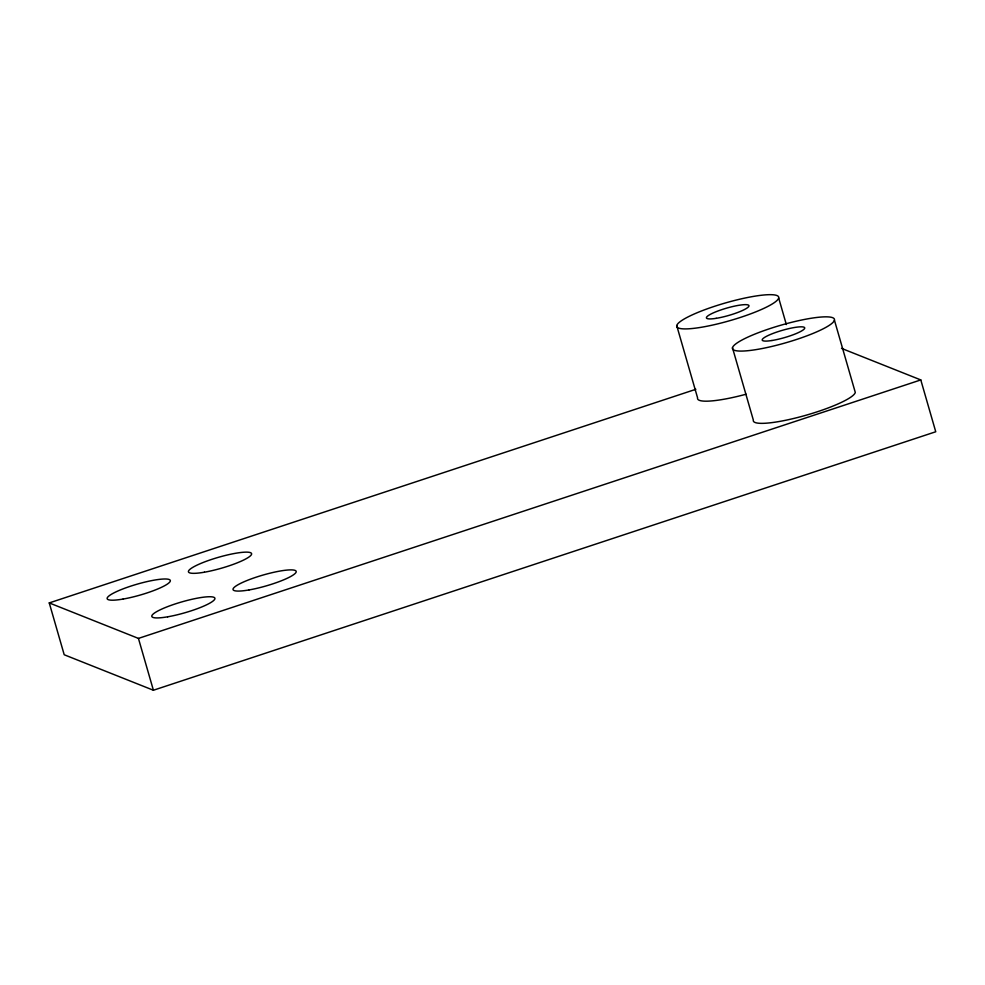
<?xml version="1.0" encoding="UTF-8"?>
<svg xmlns="http://www.w3.org/2000/svg" width="985" height="985" viewBox="0 0 985 985"><rect width="100%" height="100%" fill="white"/><g stroke="black" fill="none" stroke-linecap="round" stroke-linejoin="round"><path stroke-width="1.48" d="M841.51 348.382L920.79 379.927L935.75 431.762L153.401 690.239L64.21 654.754L49.25 602.918L695.853 389.297M49.25 602.918L138.442 638.403L920.79 379.927M834.43 320.174A53.055 9.124 -16.1 0 1 755.852 349.65A53.055 9.124 -16.1 0 1 760.063 332.068A53.055 9.124 -16.1 0 1 834.43 320.174L855.288 392.436A53.055 9.124 -16.1 0 1 801.876 416.384A53.055 9.124 -16.1 0 1 753.328 420.029L732.471 347.754M778.679 297.999A53.055 9.124 -16.1 0 1 700.101 327.476A53.055 9.124 -16.1 0 1 704.324 309.893A53.055 9.124 -16.1 0 1 778.679 297.999L786.338 324.545M676.72 325.579L697.577 397.854A53.055 9.124 -16.1 0 0 746.125 394.209M138.442 638.403L153.401 690.239M771.945 340.502A22.126 3.805 -16.1 0 0 804.708 328.214A22.126 3.805 -16.1 0 0 773.693 333.176A22.126 3.805 -16.1 0 0 771.945 340.502M716.193 318.327A22.126 3.805 -16.1 0 0 748.957 306.039A22.126 3.805 -16.1 0 0 717.954 310.989A22.126 3.805 -16.1 0 0 716.193 318.327M167.684 616.807A32.862 5.651 -16.1 0 0 214.939 598.474A32.862 5.651 -16.1 0 0 167.364 606.735A32.862 5.651 -16.1 0 0 167.684 616.807M123.088 599.065A32.862 5.651 -16.1 0 0 170.343 580.731A32.862 5.651 -16.1 0 0 122.768 588.981A32.862 5.651 -16.1 0 0 123.088 599.065M204.375 572.211A32.862 5.651 -16.1 0 0 251.618 553.878A32.862 5.651 -16.1 0 0 204.055 562.127A32.862 5.651 -16.1 0 0 204.375 572.211M248.971 589.953A32.862 5.651 -16.1 0 0 296.214 571.62A32.862 5.651 -16.1 0 0 248.651 579.869A32.862 5.651 -16.1 0 0 248.971 589.953"/></g></svg>
